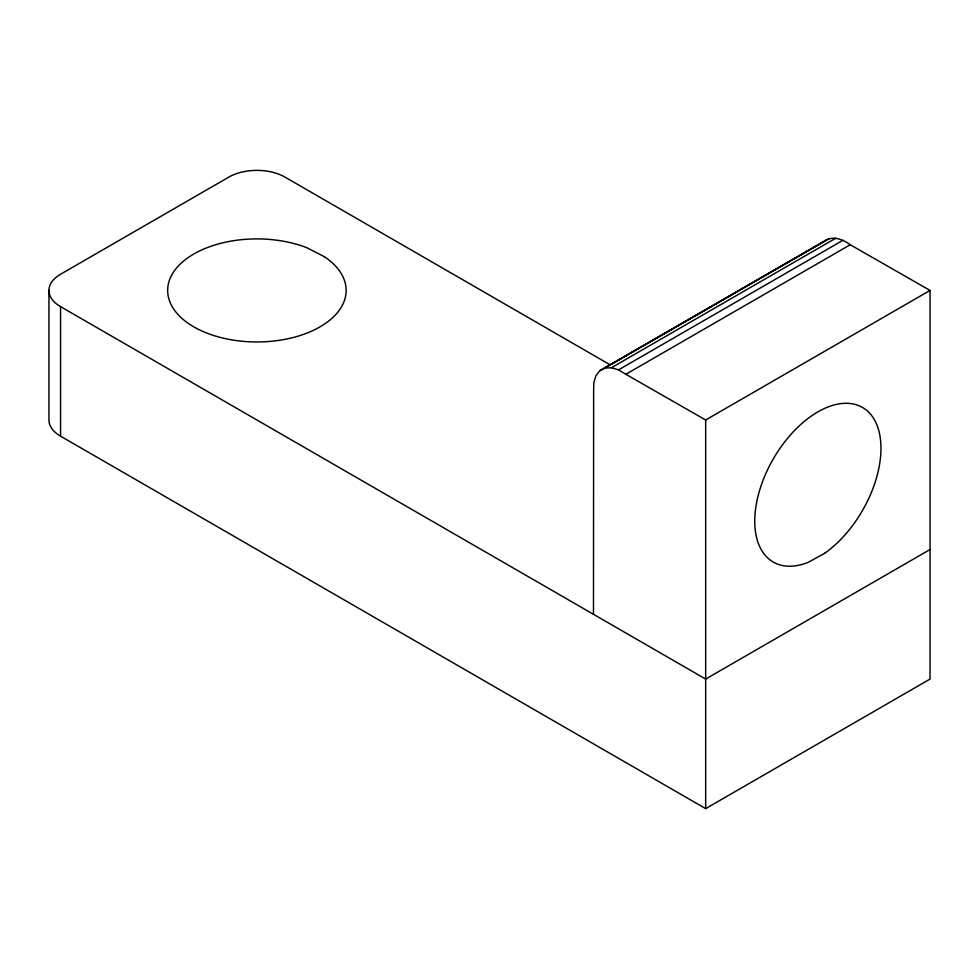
<?xml version="1.0" encoding="UTF-8"?>
<svg xmlns="http://www.w3.org/2000/svg" width="979" height="979" viewBox="0 0 979 979"><rect width="100%" height="100%" fill="white"/><g stroke="black" fill="none" stroke-linecap="round" stroke-linejoin="round"><path stroke-width="1.47" d="M593.482 614.298L593.641 391.135L593.812 382.789L595.881 375.863L599.686 370.857L824.073 241.311C832.187 235.107 842.931 239.317 850.237 244.738L930.05 290.433L930.05 679.071L705.663 808.617L60.563 436.181A39.662 22.896 0 0 1 48.95 419.979L48.95 290.433M601.852 369.719L826.239 240.173M599.686 370.857L829.372 238.533M604.985 368.08L611.422 367.737L835.797 238.191M611.422 367.737L618.532 369.854L842.919 240.308M618.532 369.854L625.85 374.284L850.237 244.738M625.85 374.284L705.663 419.979L930.05 290.433M930.05 549.525L705.663 679.071L60.563 306.635A39.662 22.896 0 0 1 60.563 274.242L228.853 177.089A39.662 22.896 0 0 1 284.644 176.905L610.125 364.824M705.663 419.979L705.663 808.617M60.563 306.635L60.563 436.181M824.648 553.282L808.177 562.35A89.248 51.532 -60 0 1 765.431 474.46A89.248 51.532 -60 0 1 871.848 415.855A89.248 51.532 -60 0 1 824.648 553.282M324.453 256.755L307.051 247.809A89.248 51.532 0 0 0 168.804 282.209A89.248 51.532 0 0 0 281.23 340.007A89.248 51.532 0 0 0 324.453 256.755"/></g></svg>
